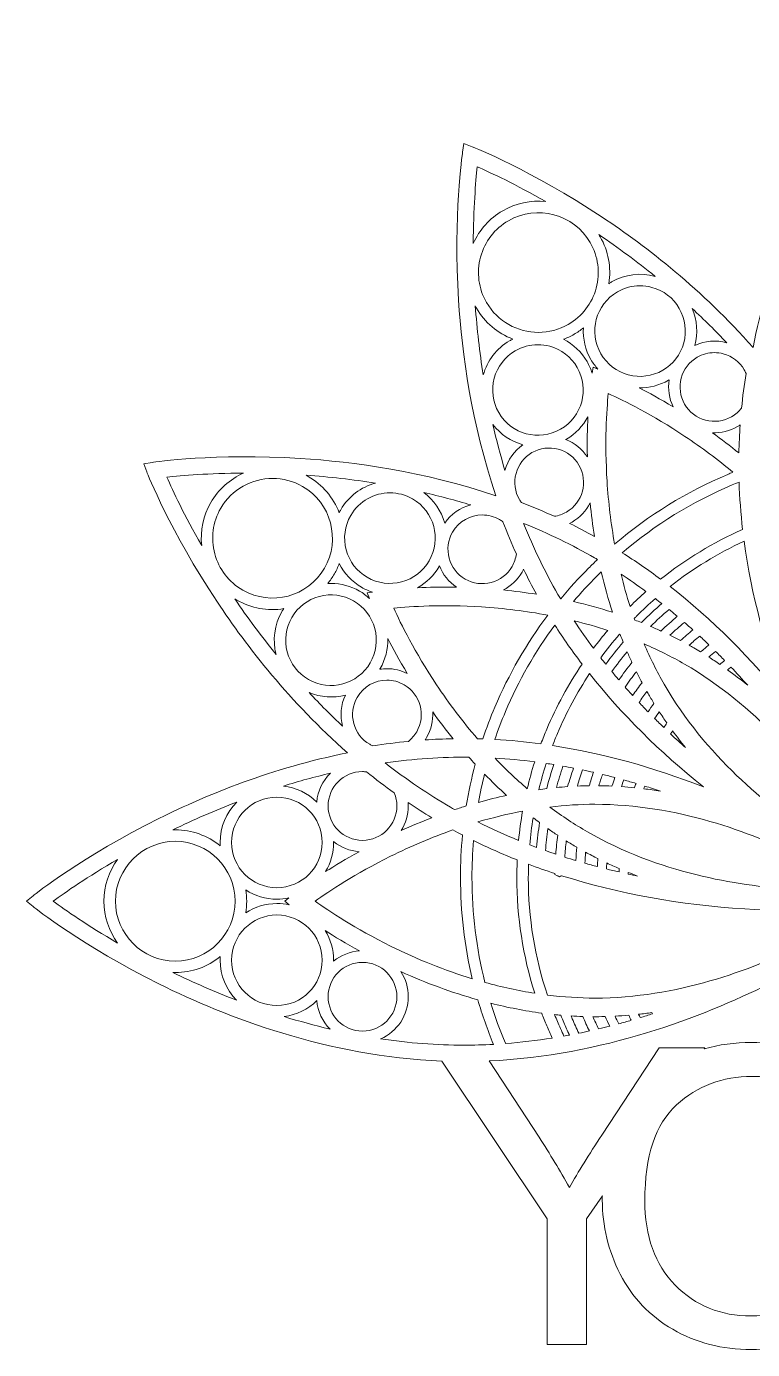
# Model space of a CAD drawing. Header units: millimetres. Extents: x -93 to 1481, y -1464 to 298.
# Drawn here: x -81 to 235, y -928 to -352 of the extents above; entities that cross this region are included whole.
import ezdxf

# ---------------------------------------------------------------- set-up
doc = ezdxf.new("R2010")
doc.units = ezdxf.units.MM
doc.header["$MEASUREMENT"] = 0
doc.layers.add('Layer 1', color=7, linetype='Continuous')

msp = doc.modelspace()

# ---------------------------------------------------------------- linework, layer by layer
at = {"layer": 'Layer 1', "lineweight": 0}
for points, knots in [([(677.74, -730.38), (676.88, -729.69), (656.32, -713.29), (622.82, -696.64), (602.06, -686.32), (573.57, -674.68), (540.9, -668.14), (565.92, -646.13), (584.78, -621.81), (597.59, -602.5), (618.28, -571.33), (627.88, -546.84), (628.28, -545.81), (628.28, -545.81), (629.66, -542.26), (629.66, -542.26), (629.66, -542.26), (625.9, -541.68), (625.9, -541.68), (624.81, -541.51), (598.8, -537.59), (561.46, -539.92), (538.33, -541.36), (507.84, -545.53), (476.27, -556.2), (486.93, -524.63), (491.1, -494.14), (492.55, -471.01), (494.88, -433.67), (490.95, -407.66), (490.79, -406.57), (490.79, -406.57), (490.21, -402.81), (490.21, -402.81), (490.21, -402.81), (486.66, -404.19), (486.66, -404.19), (485.63, -404.58), (461.14, -414.19), (429.97, -434.88), (410.66, -447.69), (386.34, -466.55), (364.33, -491.57), (357.78, -458.9), (346.15, -430.41), (335.83, -409.65), (319.18, -376.15), (302.78, -355.59), (302.09, -354.73), (302.09, -354.73), (299.71, -351.76), (299.71, -351.76), (299.71, -351.76), (297.32, -354.73), (297.32, -354.73), (296.63, -355.59), (280.23, -376.15), (263.58, -409.65), (253.26, -430.41), (241.63, -458.9), (235.08, -491.57), (213.07, -466.55), (188.75, -447.69), (169.44, -434.88), (138.27, -414.19), (113.78, -404.58), (112.75, -404.19), (112.75, -404.19), (109.21, -402.81), (109.21, -402.81), (109.21, -402.81), (108.62, -406.57), (108.62, -406.57), (108.46, -407.66), (104.53, -433.67), (106.86, -471.01), (108.31, -494.14), (112.48, -524.63), (123.14, -556.2), (91.57, -545.53), (61.08, -541.36), (37.95, -539.92), (0.61, -537.59), (-25.4, -541.51), (-26.49, -541.68), (-26.49, -541.68), (-30.25, -542.26), (-30.25, -542.26), (-30.25, -542.26), (-28.87, -545.81), (-28.87, -545.81), (-28.47, -546.84), (-18.87, -571.33), (1.82, -602.5), (14.64, -621.81), (33.49, -646.13), (58.51, -668.14), (25.84, -674.68), (-2.65, -686.32), (-23.41, -696.64), (-56.91, -713.29), (-77.47, -729.69), (-78.33, -730.38), (-78.33, -730.38), (-81.29, -732.76), (-81.29, -732.76), (-81.29, -732.76), (-78.33, -735.15), (-78.33, -735.15), (-77.47, -735.84), (-56.91, -752.24), (-23.41, -768.89), (5.66, -783.34), (49.9, -800.39), (99.55, -802.4), (99.55, -802.4), (145.49, -871.11), (145.49, -871.11), (145.49, -871.11), (145.49, -925.85), (145.49, -925.85), (145.49, -925.85), (162.59, -925.85), (162.59, -925.85), (162.59, -925.85), (162.59, -871.11), (162.59, -871.11), (162.59, -871.11), (169.47, -861.17), (169.47, -861.17), (169.46, -861.75), (169.46, -862.33), (169.46, -862.91), (169.46, -874.25), (172.05, -885.01), (177.23, -895.17), (182.42, -905.34), (190.05, -913.36), (200.11, -919.24), (210.17, -925.11), (221.59, -928.05), (234.38, -928.05), (246.17, -928.05), (257.16, -925.39), (267.34, -920.08), (277.53, -914.76), (285.4, -906.93), (290.96, -896.58), (292.34, -894.02), (293.55, -891.37), (294.58, -888.63), (295.55, -891.26), (296.68, -893.83), (297.96, -896.32), (303.25, -906.6), (311.08, -914.46), (321.45, -919.9), (331.82, -925.34), (343.35, -928.05), (356.05, -928.05), (365.45, -928.05), (374.62, -926.36), (383.55, -922.98), (383.69, -922.93), (383.81, -922.87), (383.95, -922.82), (383.95, -922.82), (382.79, -925.85), (382.79, -925.85), (382.79, -925.85), (400.95, -925.85), (400.95, -925.85), (400.95, -925.85), (415.14, -886.71), (415.14, -886.71), (415.14, -886.71), (469.17, -886.71), (469.17, -886.71), (469.17, -886.71), (484.24, -925.85), (484.24, -925.85), (484.24, -925.85), (503.72, -925.85), (503.72, -925.85), (503.72, -925.85), (452.06, -799.62), (452.06, -799.62), (464.34, -801.5), (477.11, -802.6), (490.21, -802.6), (543.75, -802.6), (591.88, -784.27), (622.82, -768.89), (656.32, -752.24), (676.88, -735.84), (677.74, -735.15), (677.74, -735.15), (680.7, -732.76), (680.7, -732.76), (680.7, -732.76), (677.74, -730.38), (677.74, -730.38)], [0, 0, 0, 0, 1, 1, 1, 2, 2, 2, 3, 3, 3, 4, 4, 4, 5, 5, 5, 6, 6, 6, 7, 7, 7, 8, 8, 8, 9, 9, 9, 10, 10, 10, 11, 11, 11, 12, 12, 12, 13, 13, 13, 14, 14, 14, 15, 15, 15, 16, 16, 16, 17, 17, 17, 18, 18, 18, 19, 19, 19, 20, 20, 20, 21, 21, 21, 22, 22, 22, 23, 23, 23, 24, 24, 24, 25, 25, 25, 26, 26, 26, 27, 27, 27, 28, 28, 28, 29, 29, 29, 30, 30, 30, 31, 31, 31, 32, 32, 32, 33, 33, 33, 34, 34, 34, 35, 35, 35, 36, 36, 36, 37, 37, 37, 38, 38, 38, 39, 39, 39, 40, 40, 40, 41, 41, 41, 42, 42, 42, 43, 43, 43, 44, 44, 44, 45, 45, 45, 46, 46, 46, 47, 47, 47, 48, 48, 48, 49, 49, 49, 50, 50, 50, 51, 51, 51, 52, 52, 52, 53, 53, 53, 54, 54, 54, 55, 55, 55, 56, 56, 56, 57, 57, 57, 58, 58, 58, 59, 59, 59, 60, 60, 60, 61, 61, 61, 62, 62, 62, 63, 63, 63, 64, 64, 64, 65, 65, 65, 66, 66, 66, 67, 67, 67, 67]), ([(126.08, -432.03), (120.39, -435.31), (115.92, -440.34), (113.26, -446.27), (113.32, -431.11), (114.3, -419.42), (115.01, -412.87), (121.05, -415.53), (131.66, -420.52), (144.82, -428.05), (138.35, -427.38), (131.76, -428.75), (126.08, -432.03)], [0, 0, 0, 0, 1, 1, 1, 2, 2, 2, 3, 3, 3, 4, 4, 4, 4]), ([(166.79, -465.69), (164.98, -472.42), (160.67, -478.05), (154.65, -481.52), (150.56, -483.89), (146.08, -485.01), (141.66, -485.01), (132.64, -485.01), (123.86, -480.33), (119.03, -471.98), (115.56, -465.96), (114.64, -458.93), (116.44, -452.2), (118.24, -445.46), (122.56, -439.84), (128.58, -436.36), (141.03, -429.17), (157.01, -433.45), (164.2, -445.9), (167.67, -451.93), (168.59, -458.95), (166.79, -465.69)], [0, 0, 0, 0, 1, 1, 1, 2, 2, 2, 3, 3, 3, 4, 4, 4, 5, 5, 5, 6, 6, 6, 7, 7, 7, 7]), ([(173.53, -463.03), (173.11, -463.27), (172.7, -463.53), (172.29, -463.8), (173.41, -456.77), (172.11, -449.61), (168.53, -443.4), (168.34, -443.08), (168.15, -442.77), (167.95, -442.45), (176.41, -448.16), (184.61, -454.25), (192.44, -460.61), (186.15, -458.87), (179.35, -459.67), (173.53, -463.03)], [0, 0, 0, 0, 1, 1, 1, 2, 2, 2, 3, 3, 3, 4, 4, 4, 5, 5, 5, 5]), ([(204.94, -489.55), (203.57, -494.64), (200.31, -498.9), (195.76, -501.53), (191.2, -504.16), (185.88, -504.85), (180.79, -503.49), (175.69, -502.12), (171.44, -498.86), (168.81, -494.31), (163.37, -484.89), (166.61, -472.8), (176.03, -467.36), (179.06, -465.61), (182.43, -464.72), (185.84, -464.72), (187.56, -464.72), (189.29, -464.94), (191, -465.4), (196.09, -466.77), (200.35, -470.03), (202.97, -474.58), (205.6, -479.14), (206.3, -484.45), (204.94, -489.55)], [0, 0, 0, 0, 1, 1, 1, 2, 2, 2, 3, 3, 3, 4, 4, 4, 5, 5, 5, 6, 6, 6, 7, 7, 7, 8, 8, 8, 8]), ([(114.7, -474.48), (118.29, -480.69), (123.84, -485.4), (130.5, -487.94), (130.01, -488.18), (129.53, -488.43), (129.07, -488.7), (123.39, -491.98), (119.32, -497.38), (117.61, -503.57), (116.04, -493.68), (114.88, -483.6), (114.16, -473.51), (114.34, -473.83), (114.52, -474.16), (114.7, -474.48)], [0, 0, 0, 0, 1, 1, 1, 2, 2, 2, 3, 3, 3, 4, 4, 4, 5, 5, 5, 5]), ([(209.8, -490.72), (211.21, -485.34), (210.78, -479.69), (208.58, -474.61), (213.83, -479.48), (218.87, -484.48), (223.63, -489.56), (219.05, -488.27), (214.17, -488.66), (209.8, -490.72)], [0, 0, 0, 0, 1, 1, 1, 2, 2, 2, 3, 3, 3, 3]), ([(164.48, -496.81), (165.36, -498.32), (166.37, -499.72), (167.52, -501), (167.52, -501), (165.42, -500.18), (165.42, -500.18), (165.42, -500.18), (165.03, -502.73), (165.03, -502.73), (164.49, -501), (163.76, -499.33), (162.85, -497.75), (160.43, -493.57), (156.83, -490.19), (152.54, -488.03), (154.13, -487.43), (155.68, -486.71), (157.15, -485.85), (158.58, -485.03), (159.94, -484.09), (161.22, -483.05), (160.95, -487.84), (162.07, -492.64), (164.48, -496.81)], [0, 0, 0, 0, 1, 1, 1, 2, 2, 2, 3, 3, 3, 4, 4, 4, 5, 5, 5, 6, 6, 6, 7, 7, 7, 8, 8, 8, 8]), ([(122.39, -505.01), (123.76, -499.91), (127.02, -495.66), (131.57, -493.03), (134.6, -491.28), (137.97, -490.38), (141.39, -490.38), (143.1, -490.38), (144.83, -490.61), (146.54, -491.07), (151.63, -492.43), (155.89, -495.69), (158.52, -500.25), (163.96, -509.67), (160.72, -521.76), (151.3, -527.19), (141.88, -532.63), (129.79, -529.39), (124.35, -519.97), (121.72, -515.42), (121.03, -510.1), (122.39, -505.01)], [0, 0, 0, 0, 1, 1, 1, 2, 2, 2, 3, 3, 3, 4, 4, 4, 5, 5, 5, 6, 6, 6, 7, 7, 7, 7]), ([(230.1, -517.96), (228.91, -519.5), (227.45, -520.77), (225.76, -521.75), (222.31, -523.74), (218.27, -524.27), (214.41, -523.24), (210.54, -522.2), (207.32, -519.73), (205.32, -516.27), (203.33, -512.82), (202.8, -508.78), (203.83, -504.92), (204.87, -501.05), (207.34, -497.83), (210.8, -495.83), (213.1, -494.5), (215.65, -493.83), (218.24, -493.83), (219.55, -493.83), (220.86, -494), (222.15, -494.34), (226.02, -495.38), (229.24, -497.85), (231.24, -501.31), (231.53, -501.81), (231.79, -502.34), (232.03, -502.9), (231.24, -507.92), (230.59, -512.99), (230.1, -517.96)], [0, 0, 0, 0, 1, 1, 1, 2, 2, 2, 3, 3, 3, 4, 4, 4, 5, 5, 5, 6, 6, 6, 7, 7, 7, 8, 8, 8, 9, 9, 9, 10, 10, 10, 10]), ([(200.3, -517.46), (194.72, -514.09), (189.66, -511.32), (185.49, -509.16), (189.93, -509.25), (194.31, -508.13), (198.26, -505.86), (198.36, -505.79), (198.47, -505.73), (198.57, -505.67), (197.92, -509.7), (198.51, -513.77), (200.3, -517.46)], [0, 0, 0, 0, 1, 1, 1, 2, 2, 2, 3, 3, 3, 4, 4, 4, 4]), ([(224.08, -546.85), (206.17, -554.43), (189.61, -564.64), (174.83, -577.23), (173.22, -568.3), (172.11, -559.11), (171.53, -549.89), (170.45, -532.82), (171.33, -519.07), (172.06, -511.68), (178.83, -514.74), (191.18, -520.85), (205.42, -530.32), (212.7, -535.16), (219.73, -540.4), (226.33, -545.92), (225.55, -546.23), (224.81, -546.54), (224.08, -546.85)], [0, 0, 0, 0, 1, 1, 1, 2, 2, 2, 3, 3, 3, 4, 4, 4, 5, 5, 5, 6, 6, 6, 6]), ([(153.8, -531.52), (157.79, -529.22), (161.02, -525.85), (163.18, -521.85), (162.95, -526.68), (162.82, -532.6), (162.96, -539.29), (160.65, -535.8), (157.37, -533.18), (153.48, -531.7), (153.58, -531.64), (153.69, -531.58), (153.8, -531.52)], [0, 0, 0, 0, 1, 1, 1, 2, 2, 2, 3, 3, 3, 4, 4, 4, 4]), ([(134.92, -533.95), (131.04, -536.65), (128.28, -540.59), (127.07, -545.11), (125.11, -538.61), (123.34, -531.92), (121.78, -525.11), (125.06, -529.42), (129.66, -532.52), (134.92, -533.95)], [0, 0, 0, 0, 1, 1, 1, 2, 2, 2, 3, 3, 3, 3]), ([(228.93, -537.54), (225.21, -534.52), (221.35, -531.57), (217.4, -528.73), (221.17, -528.91), (224.92, -528.01), (228.26, -526.08), (228.68, -525.84), (229.08, -525.58), (229.48, -525.31), (229.2, -529.42), (229.01, -533.51), (228.93, -537.54)], [0, 0, 0, 0, 1, 1, 1, 2, 2, 2, 3, 3, 3, 4, 4, 4, 4]), ([(138.84, -537.37), (142.3, -535.38), (146.33, -534.85), (150.2, -535.89), (154.06, -536.92), (157.29, -539.4), (159.28, -542.85), (163.41, -550), (160.95, -559.17), (153.81, -563.29), (152.18, -564.23), (150.42, -564.85), (148.57, -565.12), (143.91, -563.01), (139.09, -561), (134.23, -559.13), (133.91, -558.69), (133.62, -558.26), (133.37, -557.81), (131.37, -554.36), (130.84, -550.33), (131.88, -546.46), (132.92, -542.6), (135.39, -539.37), (138.84, -537.37)], [0, 0, 0, 0, 1, 1, 1, 2, 2, 2, 3, 3, 3, 4, 4, 4, 5, 5, 5, 6, 6, 6, 7, 7, 7, 8, 8, 8, 8]), ([(-5, -577.88), (-12.54, -564.72), (-17.53, -554.1), (-20.19, -548.07), (-13.64, -547.36), (-1.94, -546.38), (13.22, -546.32), (7.28, -548.97), (2.25, -553.45), (-1.03, -559.14), (-4.31, -564.82), (-5.67, -571.41), (-5, -577.88)], [0, 0, 0, 0, 1, 1, 1, 2, 2, 2, 3, 3, 3, 4, 4, 4, 4]), ([(55.57, -562.26), (55.33, -562.67), (55.1, -563.1), (54.88, -563.54), (52.34, -556.89), (47.63, -551.35), (41.42, -547.76), (41.1, -547.58), (40.77, -547.4), (40.45, -547.22), (50.62, -547.94), (60.77, -549.11), (70.73, -550.7), (64.42, -552.34), (58.93, -556.43), (55.57, -562.26)], [0, 0, 0, 0, 1, 1, 1, 2, 2, 2, 3, 3, 3, 4, 4, 4, 5, 5, 5, 5]), ([(3.3, -561.64), (8.13, -553.28), (16.91, -548.6), (25.93, -548.6), (30.35, -548.6), (34.83, -549.73), (38.92, -552.09), (51.37, -559.28), (55.65, -575.26), (48.46, -587.71), (41.28, -600.16), (25.3, -604.44), (12.85, -597.25), (6.82, -593.78), (2.51, -588.15), (0.71, -581.42), (-1.1, -574.68), (-0.17, -567.66), (3.3, -561.64)], [0, 0, 0, 0, 1, 1, 1, 2, 2, 2, 3, 3, 3, 4, 4, 4, 5, 5, 5, 6, 6, 6, 6]), ([(194.86, -592.53), (189.4, -588.43), (183.78, -584.56), (178.12, -581), (192.5, -568.76), (208.61, -558.82), (226.03, -551.45), (227.01, -551.04), (228.01, -550.63), (229.01, -550.22), (229.24, -556.99), (229.76, -563.91), (230.56, -570.81), (217.77, -576.52), (205.77, -583.82), (194.86, -592.53)], [0, 0, 0, 0, 1, 1, 1, 2, 2, 2, 3, 3, 3, 4, 4, 4, 5, 5, 5, 5]), ([(94.06, -584.48), (91.43, -589.04), (87.18, -592.3), (82.08, -593.66), (76.99, -595.03), (71.67, -594.33), (67.12, -591.7), (62.56, -589.07), (59.3, -584.82), (57.94, -579.72), (56.57, -574.63), (57.27, -569.31), (59.9, -564.76), (63.55, -558.43), (70.19, -554.9), (77.01, -554.9), (80.36, -554.9), (83.74, -555.75), (86.84, -557.54), (96.26, -562.97), (99.5, -575.06), (94.06, -584.48)], [0, 0, 0, 0, 1, 1, 1, 2, 2, 2, 3, 3, 3, 4, 4, 4, 5, 5, 5, 6, 6, 6, 7, 7, 7, 7]), ([(100.82, -568.1), (99.36, -562.73), (96.16, -558.05), (91.71, -554.76), (98.69, -556.35), (105.56, -558.16), (112.22, -560.18), (107.6, -561.35), (103.57, -564.13), (100.82, -568.1)], [0, 0, 0, 0, 1, 1, 1, 2, 2, 2, 3, 3, 3, 3]), ([(130.16, -586.99), (128.16, -590.45), (124.94, -592.92), (121.07, -593.95), (117.21, -594.99), (113.18, -594.46), (109.72, -592.47), (106.27, -590.47), (103.79, -587.24), (102.76, -583.38), (101.72, -579.51), (102.25, -575.48), (104.24, -572.03), (107.01, -567.23), (112.05, -564.55), (117.23, -564.55), (119.76, -564.55), (122.33, -565.19), (124.68, -566.55), (125.18, -566.84), (125.68, -567.17), (126.17, -567.53), (128, -572.28), (129.97, -576.99), (132.02, -581.54), (131.76, -583.46), (131.14, -585.3), (130.16, -586.99)], [0, 0, 0, 0, 1, 1, 1, 2, 2, 2, 3, 3, 3, 4, 4, 4, 5, 5, 5, 6, 6, 6, 7, 7, 7, 8, 8, 8, 9, 9, 9, 9]), ([(156.31, -567.62), (159.73, -565.64), (162.42, -562.77), (164.15, -559.32), (164.63, -564.21), (165.26, -569.07), (166.02, -573.86), (162.5, -571.92), (158.86, -570.03), (155.17, -568.23), (155.56, -568.04), (155.94, -567.83), (156.31, -567.62)], [0, 0, 0, 0, 1, 1, 1, 2, 2, 2, 3, 3, 3, 4, 4, 4, 4]), ([(166.09, -583.2), (166.51, -583.45), (166.94, -583.7), (167.36, -583.94), (166.04, -585.19), (164.75, -586.45), (163.51, -587.69), (159.26, -591.93), (155.18, -596.41), (151.37, -601.02), (151.32, -601.01), (151.27, -601), (151.22, -600.99), (150.86, -600.37), (150.5, -599.76), (150.14, -599.14), (144.58, -589.5), (139.54, -579.11), (135.16, -568.22), (146.06, -572.6), (156.45, -577.64), (166.09, -583.2)], [0, 0, 0, 0, 1, 1, 1, 2, 2, 2, 3, 3, 3, 4, 4, 4, 5, 5, 5, 6, 6, 6, 7, 7, 7, 7]), ([(198.96, -595.66), (208.88, -587.87), (219.72, -581.27), (231.21, -576), (234.35, -599.13), (240.64, -622.82), (249.92, -646.53), (234.25, -626.92), (217.14, -609.83), (198.96, -595.66)], [0, 0, 0, 0, 1, 1, 1, 2, 2, 2, 3, 3, 3, 3]), ([(64.62, -596.03), (66.13, -596.91), (67.71, -597.61), (69.34, -598.14), (69.34, -598.14), (67.12, -598.48), (67.12, -598.48), (67.12, -598.48), (68.06, -600.89), (68.06, -600.89), (66.72, -599.66), (65.25, -598.57), (63.68, -597.66), (59.91, -595.49), (55.63, -594.36), (51.32, -594.36), (50.84, -594.36), (50.37, -594.37), (49.89, -594.4), (50.97, -593.09), (51.94, -591.69), (52.8, -590.21), (53.62, -588.78), (54.33, -587.29), (54.91, -585.75), (57.07, -590.03), (60.45, -593.62), (64.62, -596.03)], [0, 0, 0, 0, 1, 1, 1, 2, 2, 2, 3, 3, 3, 4, 4, 4, 5, 5, 5, 6, 6, 6, 7, 7, 7, 8, 8, 8, 9, 9, 9, 9]), ([(89, -596.23), (92.88, -594.08), (96.12, -590.92), (98.39, -586.98), (98.45, -586.88), (98.51, -586.77), (98.57, -586.66), (100.02, -590.48), (102.58, -593.71), (105.97, -596.01), (99.44, -595.88), (93.69, -596.01), (89, -596.23)], [0, 0, 0, 0, 1, 1, 1, 2, 2, 2, 3, 3, 3, 4, 4, 4, 4]), ([(134.49, -589.49), (134.73, -589.08), (134.95, -588.65), (135.16, -588.22), (136.97, -591.91), (138.86, -595.55), (140.8, -599.08), (136.06, -598.33), (131.25, -597.7), (126.41, -597.22), (129.77, -595.49), (132.56, -592.83), (134.49, -589.49)], [0, 0, 0, 0, 1, 1, 1, 2, 2, 2, 3, 3, 3, 4, 4, 4, 4]), ([(156.88, -602.23), (160.12, -598.43), (163.53, -594.74), (167.05, -591.22), (167.7, -590.57), (168.35, -589.92), (169.02, -589.28), (170.4, -595.31), (172.02, -601.23), (173.85, -606.9), (168.38, -605.15), (162.69, -603.58), (156.88, -602.23)], [0, 0, 0, 0, 1, 1, 1, 2, 2, 2, 3, 3, 3, 4, 4, 4, 4]), ([(181.56, -604.36), (180.09, -599.77), (178.76, -595.06), (177.6, -590.31), (181.23, -592.7), (184.88, -595.24), (188.48, -597.89), (186.11, -599.98), (183.8, -602.15), (181.56, -604.36)], [0, 0, 0, 0, 1, 1, 1, 2, 2, 2, 3, 3, 3, 3]), ([(34.23, -609.21), (36.86, -604.66), (41.11, -601.4), (46.21, -600.03), (51.31, -598.67), (56.62, -599.36), (61.18, -601.99), (65.73, -604.62), (68.99, -608.88), (70.36, -613.97), (71.72, -619.07), (71.02, -624.38), (68.39, -628.94), (62.96, -638.36), (50.87, -641.6), (41.45, -636.16), (36.89, -633.53), (33.63, -629.27), (32.27, -624.18), (30.9, -619.08), (31.6, -613.77), (34.23, -609.21)], [0, 0, 0, 0, 1, 1, 1, 2, 2, 2, 3, 3, 3, 4, 4, 4, 5, 5, 5, 6, 6, 6, 7, 7, 7, 7]), ([(27.41, -625.33), (21.1, -617.55), (15.06, -609.4), (9.39, -601.01), (9.71, -601.21), (10.02, -601.4), (10.35, -601.58), (16.56, -605.17), (23.72, -606.48), (30.75, -605.34), (30.45, -605.79), (30.17, -606.25), (29.9, -606.71), (26.62, -612.4), (25.79, -619.11), (27.41, -625.33)], [0, 0, 0, 0, 1, 1, 1, 2, 2, 2, 3, 3, 3, 4, 4, 4, 5, 5, 5, 5]), ([(122.67, -648.26), (120.77, -652.76), (119.01, -657.41), (117.45, -662.08), (116.63, -662.05), (115.85, -662.02), (115.07, -662), (108.74, -654.65), (102.75, -646.74), (97.26, -638.48), (87.8, -624.24), (81.68, -611.89), (78.62, -605.12), (86.01, -604.39), (99.76, -603.51), (116.83, -604.59), (126.59, -605.2), (136.31, -606.41), (145.72, -608.17), (136.46, -620.51), (128.71, -633.99), (122.67, -648.26)], [0, 0, 0, 0, 1, 1, 1, 2, 2, 2, 3, 3, 3, 4, 4, 4, 5, 5, 5, 6, 6, 6, 7, 7, 7, 7]), ([(186.81, -611.09), (186.69, -611.21), (186.58, -611.32), (186.46, -611.44), (185.48, -611.05), (184.51, -610.67), (183.58, -610.31), (183.5, -610.09), (183.42, -609.87), (183.34, -609.65), (183.7, -609.29), (184.05, -608.93), (184.4, -608.58), (187.02, -605.96), (189.76, -603.4), (192.55, -600.97), (193.49, -601.68), (194.42, -602.41), (195.35, -603.15), (192.41, -605.69), (189.54, -608.36), (186.81, -611.09)], [0, 0, 0, 0, 1, 1, 1, 2, 2, 2, 3, 3, 3, 4, 4, 4, 5, 5, 5, 6, 6, 6, 7, 7, 7, 7]), ([(171.85, -614.8), (169.7, -617.32), (167.61, -619.93), (165.61, -622.58), (162.68, -618.65), (159.88, -614.66), (157.25, -610.66), (162.19, -611.87), (167.09, -613.25), (171.85, -614.8)], [0, 0, 0, 0, 1, 1, 1, 2, 2, 2, 3, 3, 3, 3]), ([(190.47, -613.09), (193.04, -610.56), (195.74, -608.08), (198.53, -605.7), (199.72, -606.67), (200.92, -607.67), (202.12, -608.68), (199.68, -610.75), (197.29, -612.9), (195.01, -615.09), (193.52, -614.41), (192, -613.74), (190.47, -613.09)], [0, 0, 0, 0, 1, 1, 1, 2, 2, 2, 3, 3, 3, 4, 4, 4, 4]), ([(145.29, -657.81), (144.41, -659.9), (143.55, -662.06), (142.73, -664.24), (136.01, -663.33), (129.27, -662.68), (122.65, -662.31), (124.05, -658.23), (125.6, -654.16), (127.28, -650.21), (132.94, -636.81), (140.17, -624.12), (148.75, -612.47), (152.41, -618.2), (156.41, -623.92), (160.66, -629.5), (154.65, -638.37), (149.49, -647.9), (145.29, -657.81)], [0, 0, 0, 0, 1, 1, 1, 2, 2, 2, 3, 3, 3, 4, 4, 4, 5, 5, 5, 6, 6, 6, 6]), ([(168.76, -626.71), (171.34, -623.23), (174.1, -619.81), (176.96, -616.53), (177.06, -616.57), (177.16, -616.6), (177.26, -616.64), (177.67, -617.73), (178.11, -618.85), (178.57, -619.99), (175.92, -623.06), (173.38, -626.26), (170.98, -629.53), (170.24, -628.61), (169.49, -627.66), (168.76, -626.71)], [0, 0, 0, 0, 1, 1, 1, 2, 2, 2, 3, 3, 3, 4, 4, 4, 5, 5, 5, 5]), ([(205.19, -611.31), (206.42, -612.39), (207.66, -613.48), (208.88, -614.58), (207.05, -616.1), (205.26, -617.67), (203.52, -619.27), (201.99, -618.47), (200.45, -617.69), (198.89, -616.93), (200.94, -614.99), (203.06, -613.11), (205.19, -611.31)], [0, 0, 0, 0, 1, 1, 1, 2, 2, 2, 3, 3, 3, 4, 4, 4, 4]), ([(76.01, -618.37), (78.23, -622.67), (81.07, -627.86), (84.54, -633.58), (81.77, -632.2), (78.77, -631.5), (75.72, -631.5), (74.67, -631.5), (73.6, -631.58), (72.54, -631.76), (72.6, -631.65), (72.66, -631.54), (72.73, -631.44), (75.03, -627.45), (76.14, -622.91), (76.01, -618.37)], [0, 0, 0, 0, 1, 1, 1, 2, 2, 2, 3, 3, 3, 4, 4, 4, 5, 5, 5, 5]), ([(260.51, -704.01), (241.16, -691.15), (214.33, -669.3), (196.41, -638.27), (193.23, -632.75), (190.29, -626.86), (187.66, -620.71), (193.8, -623.35), (199.69, -626.29), (205.21, -629.47), (236.25, -647.39), (258.09, -674.22), (270.95, -693.57), (277.46, -703.36), (282.36, -712.27), (285.62, -718.68), (279.21, -715.42), (270.3, -710.52), (260.51, -704.01)], [0, 0, 0, 0, 1, 1, 1, 2, 2, 2, 3, 3, 3, 4, 4, 4, 5, 5, 5, 6, 6, 6, 6]), ([(215.9, -621.13), (214.68, -622.13), (213.46, -623.16), (212.26, -624.22), (211.17, -623.56), (210.19, -622.97), (209.27, -622.44), (208.6, -622.05), (207.92, -621.67), (207.24, -621.29), (208.75, -619.93), (210.29, -618.6), (211.86, -617.31), (213.23, -618.58), (214.59, -619.86), (215.9, -621.13)], [0, 0, 0, 0, 1, 1, 1, 2, 2, 2, 3, 3, 3, 4, 4, 4, 5, 5, 5, 5]), ([(176.64, -636.38), (175.62, -635.18), (174.6, -633.97), (173.59, -632.74), (175.71, -629.82), (177.96, -626.93), (180.29, -624.14), (180.97, -625.72), (181.67, -627.29), (182.38, -628.83), (180.4, -631.26), (178.48, -633.8), (176.64, -636.38)], [0, 0, 0, 0, 1, 1, 1, 2, 2, 2, 3, 3, 3, 4, 4, 4, 4]), ([(218.78, -623.95), (220.08, -625.23), (221.39, -626.55), (222.69, -627.89), (222, -628.45), (221.3, -629.03), (220.6, -629.61), (219.03, -628.53), (217.43, -627.46), (215.81, -626.43), (216.8, -625.58), (217.79, -624.75), (218.78, -623.95)], [0, 0, 0, 0, 1, 1, 1, 2, 2, 2, 3, 3, 3, 4, 4, 4, 4]), ([(147.8, -664.97), (148.48, -663.2), (149.18, -661.45), (149.9, -659.76), (153.75, -650.64), (158.46, -641.87), (163.89, -633.66), (177.8, -651.22), (194.45, -667.78), (213.47, -682.98), (191.44, -674.35), (169.38, -668.3), (147.8, -664.97)], [0, 0, 0, 0, 1, 1, 1, 2, 2, 2, 3, 3, 3, 4, 4, 4, 4]), ([(182.67, -643.2), (181.54, -641.96), (180.42, -640.72), (179.34, -639.49), (180.94, -637.22), (182.6, -634.99), (184.3, -632.83), (185.1, -634.43), (185.92, -636.03), (186.75, -637.59), (185.36, -639.42), (183.99, -641.3), (182.67, -643.2)], [0, 0, 0, 0, 1, 1, 1, 2, 2, 2, 3, 3, 3, 4, 4, 4, 4]), ([(224, -632), (224.51, -631.57), (225, -631.17), (225.47, -630.79), (227.93, -633.38), (230.36, -636.03), (232.76, -638.74), (229.87, -636.38), (226.94, -634.13), (224, -632)], [0, 0, 0, 0, 1, 1, 1, 2, 2, 2, 3, 3, 3, 3]), ([(62.7, -643.98), (65.47, -639.19), (70.51, -636.5), (75.68, -636.5), (78.22, -636.5), (80.79, -637.15), (83.14, -638.51), (90.29, -642.63), (92.74, -651.8), (88.62, -658.94), (87.68, -660.57), (86.46, -661.99), (85, -663.15), (79.91, -663.65), (74.72, -664.32), (69.58, -665.13), (69.09, -664.91), (68.62, -664.67), (68.18, -664.42), (64.72, -662.43), (62.25, -659.2), (61.21, -655.33), (60.18, -651.47), (60.71, -647.44), (62.7, -643.98)], [0, 0, 0, 0, 1, 1, 1, 2, 2, 2, 3, 3, 3, 4, 4, 4, 5, 5, 5, 6, 6, 6, 7, 7, 7, 8, 8, 8, 8]), ([(56.37, -656.57), (51.42, -651.92), (46.54, -647.01), (41.79, -641.89), (46.79, -643.98), (52.32, -644.37), (57.59, -642.98), (55.57, -647.26), (55.16, -652.05), (56.37, -656.57)], [0, 0, 0, 0, 1, 1, 1, 2, 2, 2, 3, 3, 3, 3]), ([(189.37, -650.3), (188.04, -648.93), (186.73, -647.57), (185.46, -646.22), (186.57, -644.6), (187.71, -642.99), (188.87, -641.43), (189.04, -641.73), (189.21, -642.03), (189.38, -642.33), (190.19, -643.73), (191.05, -645.16), (191.94, -646.6), (191.06, -647.82), (190.2, -649.06), (189.37, -650.3)], [0, 0, 0, 0, 1, 1, 1, 2, 2, 2, 3, 3, 3, 4, 4, 4, 5, 5, 5, 5]), ([(95.59, -650.34), (98.45, -654.33), (101.43, -658.23), (104.48, -661.99), (100.46, -662.07), (96.37, -662.25), (92.27, -662.54), (92.51, -662.18), (92.73, -661.81), (92.95, -661.44), (94.93, -658.02), (95.82, -654.19), (95.59, -650.34)], [0, 0, 0, 0, 1, 1, 1, 2, 2, 2, 3, 3, 3, 4, 4, 4, 4]), ([(196.27, -657.14), (194.92, -655.84), (193.57, -654.52), (192.25, -653.2), (192.9, -652.21), (193.57, -651.22), (194.26, -650.24), (195.33, -651.89), (196.44, -653.53), (197.58, -655.15), (197.14, -655.8), (196.7, -656.46), (196.27, -657.14)], [0, 0, 0, 0, 1, 1, 1, 2, 2, 2, 3, 3, 3, 4, 4, 4, 4]), ([(199.22, -659.94), (199.51, -659.49), (199.8, -659.05), (200.08, -658.61), (201.88, -661.04), (203.75, -663.45), (205.7, -665.83), (203.5, -663.88), (201.34, -661.92), (199.22, -659.94)], [0, 0, 0, 0, 1, 1, 1, 2, 2, 2, 3, 3, 3, 3]), ([(111.34, -670.06), (112.21, -671.04), (113.12, -672.05), (114.13, -673.14), (112.53, -679.09), (111.22, -685.19), (110.22, -691.29), (108.56, -691.8), (106.88, -692.33), (105.22, -692.88), (104.6, -692.53), (103.99, -692.18), (103.37, -691.83), (93.73, -686.26), (84.18, -679.78), (74.94, -672.54), (87.3, -670.78), (99.54, -669.93), (111.34, -670.06)], [0, 0, 0, 0, 1, 1, 1, 2, 2, 2, 3, 3, 3, 4, 4, 4, 5, 5, 5, 6, 6, 6, 6]), ([(140.02, -672.07), (138.79, -675.93), (137.69, -679.87), (136.76, -683.79), (131.96, -679.65), (127.25, -675.18), (122.73, -670.45), (128.43, -670.78), (134.23, -671.32), (140.02, -672.07)], [0, 0, 0, 0, 1, 1, 1, 2, 2, 2, 3, 3, 3, 3]), ([(141.8, -684.2), (142.74, -680.36), (143.83, -676.52), (145.05, -672.76), (146.12, -672.92), (147.22, -673.09), (148.33, -673.27), (147.18, -676.72), (146.14, -680.24), (145.23, -683.74), (144.1, -683.88), (142.95, -684.03), (141.8, -684.2)], [0, 0, 0, 0, 1, 1, 1, 2, 2, 2, 3, 3, 3, 4, 4, 4, 4]), ([(149.49, -683.27), (150.32, -680.18), (151.27, -677.05), (152.32, -673.95), (153.87, -674.22), (155.4, -674.51), (156.9, -674.8), (155.98, -677.47), (155.13, -680.17), (154.37, -682.86), (152.75, -682.98), (151.11, -683.11), (149.49, -683.27)], [0, 0, 0, 0, 1, 1, 1, 2, 2, 2, 3, 3, 3, 4, 4, 4, 4]), ([(45.13, -689.6), (41.18, -685.69), (36.07, -683.23), (30.57, -682.6), (37.42, -680.49), (44.27, -678.63), (51.04, -677.04), (47.63, -680.37), (45.53, -684.79), (45.13, -689.6)], [0, 0, 0, 0, 1, 1, 1, 2, 2, 2, 3, 3, 3, 3]), ([(78.88, -685.64), (79.61, -687.44), (79.99, -689.34), (79.99, -691.29), (79.99, -699.54), (73.28, -706.26), (65.03, -706.26), (56.78, -706.26), (50.06, -699.54), (50.06, -691.29), (50.06, -683.04), (56.78, -676.33), (65.03, -676.33), (65.6, -676.33), (66.2, -676.37), (66.8, -676.44), (70.76, -679.64), (74.82, -682.73), (78.88, -685.64)], [0, 0, 0, 0, 1, 1, 1, 2, 2, 2, 3, 3, 3, 4, 4, 4, 5, 5, 5, 6, 6, 6, 6]), ([(127.78, -686.7), (123.74, -687.57), (119.65, -688.58), (115.56, -689.72), (116.29, -685.6), (117.17, -681.48), (118.19, -677.42), (121.33, -680.65), (124.54, -683.76), (127.78, -686.7)], [0, 0, 0, 0, 1, 1, 1, 2, 2, 2, 3, 3, 3, 3]), ([(158.61, -682.62), (159.29, -680.27), (160.04, -677.92), (160.85, -675.6), (162.48, -675.94), (164.09, -676.29), (165.64, -676.64), (164.96, -678.57), (164.32, -680.52), (163.73, -682.46), (162.04, -682.48), (160.32, -682.54), (158.61, -682.62)], [0, 0, 0, 0, 1, 1, 1, 2, 2, 2, 3, 3, 3, 4, 4, 4, 4]), ([(174.94, -678.92), (174.5, -680.14), (174.07, -681.37), (173.67, -682.61), (171.77, -682.52), (169.84, -682.47), (167.92, -682.45), (168.43, -680.82), (168.98, -679.19), (169.56, -677.56), (171.34, -677.99), (173.14, -678.45), (174.94, -678.92)], [0, 0, 0, 0, 1, 1, 1, 2, 2, 2, 3, 3, 3, 4, 4, 4, 4]), ([(184.13, -681.48), (183.91, -682.08), (183.69, -682.7), (183.47, -683.33), (181.58, -683.14), (179.68, -682.97), (177.81, -682.85), (178.13, -681.88), (178.47, -680.91), (178.82, -679.96), (180.59, -680.45), (182.37, -680.96), (184.13, -681.48)], [0, 0, 0, 0, 1, 1, 1, 2, 2, 2, 3, 3, 3, 4, 4, 4, 4]), ([(194.73, -684.82), (192.32, -684.42), (189.93, -684.08), (187.55, -683.79), (187.69, -683.39), (187.82, -683.01), (187.96, -682.64), (190.21, -683.34), (192.47, -684.06), (194.73, -684.82)], [0, 0, 0, 0, 1, 1, 1, 2, 2, 2, 3, 3, 3, 3]), ([(3.02, -707.17), (3.02, -707.65), (3.04, -708.14), (3.07, -708.63), (-2.46, -704.14), (-9.31, -701.69), (-16.48, -701.69), (-16.85, -701.69), (-17.22, -701.7), (-17.59, -701.71), (-8.41, -697.24), (0.96, -693.18), (10.38, -689.58), (5.73, -694.16), (3.02, -700.45), (3.02, -707.17)], [0, 0, 0, 0, 1, 1, 1, 2, 2, 2, 3, 3, 3, 4, 4, 4, 5, 5, 5, 5]), ([(47.47, -707.17), (47.47, -718.04), (38.62, -726.89), (27.75, -726.89), (16.87, -726.89), (8.02, -718.04), (8.02, -707.17), (8.02, -696.29), (16.87, -687.44), (27.75, -687.44), (38.62, -687.44), (47.47, -696.29), (47.47, -707.17)], [0, 0, 0, 0, 1, 1, 1, 2, 2, 2, 3, 3, 3, 4, 4, 4, 4]), ([(84.93, -689.85), (88.35, -692.15), (91.8, -694.36), (95.25, -696.44), (90.77, -698.16), (86.28, -700.03), (81.85, -702.03), (83.89, -698.85), (84.99, -695.15), (84.99, -691.29), (84.99, -690.82), (84.97, -690.33), (84.93, -689.85)], [0, 0, 0, 0, 1, 1, 1, 2, 2, 2, 3, 3, 3, 4, 4, 4, 4]), ([(166.22, -690.56), (202.06, -690.56), (234.39, -702.87), (255.2, -713.2), (265.74, -718.42), (274.44, -723.68), (280.47, -727.61), (273.29, -727.99), (263.12, -728.2), (251.38, -727.46), (228.2, -726), (194.04, -720.49), (163, -702.57), (157.49, -699.39), (151.99, -695.75), (146.64, -691.75), (153.28, -690.96), (159.85, -690.56), (166.22, -690.56)], [0, 0, 0, 0, 1, 1, 1, 2, 2, 2, 3, 3, 3, 4, 4, 4, 5, 5, 5, 6, 6, 6, 6]), ([(115.29, -698.24), (121.8, -696.34), (128.33, -694.77), (134.74, -693.58), (134, -697.78), (133.42, -702.04), (133.02, -706.29), (126.95, -703.81), (121, -701.11), (115.29, -698.24)], [0, 0, 0, 0, 1, 1, 1, 2, 2, 2, 3, 3, 3, 3]), ([(139.33, -696.39), (140.23, -697.08), (141.16, -697.78), (142.16, -698.53), (141.59, -702.11), (141.14, -705.73), (140.82, -709.33), (139.81, -708.96), (138.82, -708.58), (137.86, -708.21), (138.21, -704.25), (138.7, -700.29), (139.33, -696.39)], [0, 0, 0, 0, 1, 1, 1, 2, 2, 2, 3, 3, 3, 4, 4, 4, 4]), ([(77.24, -713.2), (86.13, -708.79), (95.27, -704.93), (104.43, -701.73), (105.76, -702.45), (107.12, -703.18), (108.58, -703.93), (107.99, -710.03), (107.7, -716.25), (107.7, -722.43), (107.7, -737.37), (109.42, -752.2), (112.82, -766.55), (100.85, -762.89), (88.89, -758.11), (77.24, -752.33), (61.92, -744.73), (50.45, -737.09), (44.41, -732.76), (50.46, -728.44), (61.92, -720.8), (77.24, -713.2)], [0, 0, 0, 0, 1, 1, 1, 2, 2, 2, 3, 3, 3, 4, 4, 4, 5, 5, 5, 6, 6, 6, 7, 7, 7, 7]), ([(150.04, -704.07), (149.69, -706.77), (149.42, -709.53), (149.21, -712.3), (147.71, -711.79), (146.21, -711.27), (144.72, -710.75), (144.98, -707.58), (145.34, -704.37), (145.8, -701.17), (147.2, -702.16), (148.62, -703.13), (150.04, -704.07)], [0, 0, 0, 0, 1, 1, 1, 2, 2, 2, 3, 3, 3, 4, 4, 4, 4]), ([(9.6, -732.76), (9.6, -747.14), (-2.1, -758.84), (-16.48, -758.84), (-30.85, -758.84), (-42.55, -747.14), (-42.55, -732.76), (-42.55, -718.39), (-30.85, -706.69), (-16.48, -706.69), (-2.1, -706.69), (9.6, -718.39), (9.6, -732.76)], [0, 0, 0, 0, 1, 1, 1, 2, 2, 2, 3, 3, 3, 4, 4, 4, 4]), ([(52.47, -706.8), (55.63, -709.38), (59.46, -710.9), (63.54, -711.2), (57.83, -714.35), (52.91, -717.34), (48.96, -719.87), (51.25, -716.08), (52.47, -711.72), (52.47, -707.17), (52.47, -707.05), (52.47, -706.92), (52.47, -706.8)], [0, 0, 0, 0, 1, 1, 1, 2, 2, 2, 3, 3, 3, 4, 4, 4, 4]), ([(113.38, -706.37), (119.5, -709.38), (125.9, -712.21), (132.42, -714.8), (132.3, -717.33), (132.24, -719.9), (132.24, -722.43), (132.24, -739.68), (134.87, -756.64), (140.04, -772.86), (132.91, -771.74), (125.62, -770.16), (118.36, -768.16), (114.6, -753.33), (112.7, -737.95), (112.7, -722.43), (112.7, -717.09), (112.93, -711.69), (113.38, -706.37)], [0, 0, 0, 0, 1, 1, 1, 2, 2, 2, 3, 3, 3, 4, 4, 4, 5, 5, 5, 6, 6, 6, 6]), ([(158.37, -709.27), (158.18, -711.19), (158.02, -713.13), (157.91, -715.06), (156.35, -714.59), (154.75, -714.09), (153.13, -713.58), (153.29, -711.2), (153.51, -708.83), (153.78, -706.49), (155.32, -707.46), (156.85, -708.39), (158.37, -709.27)], [0, 0, 0, 0, 1, 1, 1, 2, 2, 2, 3, 3, 3, 4, 4, 4, 4]), ([(-41.62, -750.98), (-54.73, -743.35), (-64.36, -736.66), (-69.68, -732.76), (-64.36, -728.87), (-54.72, -722.17), (-41.62, -714.54), (-45.44, -719.81), (-47.55, -726.2), (-47.55, -732.76), (-47.55, -739.33), (-45.44, -745.72), (-41.62, -750.98)], [0, 0, 0, 0, 1, 1, 1, 2, 2, 2, 3, 3, 3, 4, 4, 4, 4]), ([(161.85, -716.21), (161.94, -714.62), (162.05, -713.01), (162.19, -711.42), (163.94, -712.38), (165.72, -713.32), (167.51, -714.22), (167.43, -715.37), (167.36, -716.54), (167.31, -717.71), (165.48, -717.22), (163.65, -716.72), (161.85, -716.21)], [0, 0, 0, 0, 1, 1, 1, 2, 2, 2, 3, 3, 3, 4, 4, 4, 4]), ([(137.35, -716.7), (141.09, -718.11), (144.94, -719.45), (148.82, -720.72), (148.82, -720.72), (148.81, -721.18), (148.81, -721.18), (148.81, -721.18), (149.84, -721.65), (149.84, -721.65), (150.02, -721.74), (150.21, -721.83), (150.39, -721.91), (150.39, -721.91), (150.86, -722.12), (150.86, -722.12), (150.86, -722.12), (151.31, -721.87), (151.31, -721.87), (151.44, -721.79), (151.58, -721.72), (151.74, -721.66), (176.64, -729.5), (203.45, -734.36), (231.45, -736.11), (254.27, -737.53), (272.96, -736.6), (283.83, -735.69), (277.1, -740.25), (267.35, -746.3), (255.2, -752.33), (234.39, -762.66), (202.06, -774.97), (166.22, -774.97), (159.51, -774.97), (152.56, -774.52), (145.56, -773.64), (140.04, -757.22), (137.24, -739.99), (137.24, -722.43), (137.24, -720.56), (137.28, -718.64), (137.35, -716.7)], [0, 0, 0, 0, 1, 1, 1, 2, 2, 2, 3, 3, 3, 4, 4, 4, 5, 5, 5, 6, 6, 6, 7, 7, 7, 8, 8, 8, 9, 9, 9, 10, 10, 10, 11, 11, 11, 12, 12, 12, 13, 13, 13, 14, 14, 14, 14]), ([(171.28, -718.73), (171.31, -717.85), (171.35, -716.97), (171.4, -716.11), (173.18, -716.95), (174.99, -717.77), (176.81, -718.56), (176.79, -719.06), (176.77, -719.56), (176.76, -720.05), (174.95, -719.63), (173.11, -719.19), (171.28, -718.73)], [0, 0, 0, 0, 1, 1, 1, 2, 2, 2, 3, 3, 3, 4, 4, 4, 4]), ([(180.74, -720.94), (180.74, -720.69), (180.75, -720.45), (180.75, -720.21), (182.1, -720.75), (183.45, -721.28), (184.82, -721.8), (183.45, -721.52), (182.09, -721.23), (180.74, -720.94)], [0, 0, 0, 0, 1, 1, 1, 2, 2, 2, 3, 3, 3, 3]), ([(14.2, -727.84), (18.21, -730.47), (22.93, -731.89), (27.75, -731.89), (29.5, -731.89), (31.22, -731.71), (32.89, -731.36), (32.89, -731.36), (31.14, -732.76), (31.14, -732.76), (31.14, -732.76), (33.15, -734.38), (33.15, -734.38), (31.38, -733.98), (29.57, -733.78), (27.75, -733.78), (22.92, -733.78), (18.19, -735.21), (14.18, -737.84), (14.46, -736.17), (14.6, -734.47), (14.6, -732.76), (14.6, -731.12), (14.47, -729.47), (14.2, -727.84)], [0, 0, 0, 0, 1, 1, 1, 2, 2, 2, 3, 3, 3, 4, 4, 4, 5, 5, 5, 6, 6, 6, 7, 7, 7, 8, 8, 8, 8]), ([(408.11, -859.92), (408.11, -859.92), (354.81, -860), (354.81, -860), (354.81, -860), (354.81, -875.16), (354.81, -875.16), (354.81, -875.16), (400.36, -875.16), (400.36, -875.16), (400.36, -875.16), (396.74, -886.71), (396.74, -886.71), (393.67, -896.47), (386.45, -904.41), (376.97, -908.27), (376.9, -908.29), (376.83, -908.32), (376.76, -908.35), (369.71, -911.2), (362.48, -912.63), (355.08, -912.63), (346.56, -912.63), (338.51, -910.75), (330.93, -906.99), (323.34, -903.23), (317.57, -897.47), (313.6, -889.71), (309.64, -881.95), (307.65, -872.32), (307.65, -860.8), (307.65, -851.45), (309.3, -842.79), (312.59, -834.79), (314.53, -830.15), (317.25, -825.89), (320.74, -822.01), (324.24, -818.13), (328.84, -815.01), (334.54, -812.62), (340.24, -810.25), (347, -809.06), (354.81, -809.06), (361.34, -809.06), (367.27, -810.19), (372.62, -812.45), (377.97, -814.71), (382.08, -817.72), (384.96, -821.48), (387.84, -825.25), (390.25, -830.42), (392.19, -837), (392.19, -837), (407.61, -832.77), (407.61, -832.77), (405.38, -824.07), (402.12, -817.02), (397.83, -811.61), (393.54, -806.21), (387.62, -801.99), (380.07, -798.96), (372.51, -795.94), (364.07, -794.42), (354.72, -794.42), (341.86, -794.42), (330.48, -797.07), (320.61, -802.36), (310.74, -807.64), (303.17, -815.74), (297.91, -826.64), (296.71, -829.15), (295.64, -831.7), (294.71, -834.29), (293.75, -831.69), (292.64, -829.17), (291.38, -826.73), (286.1, -816.53), (278.43, -808.59), (268.36, -802.88), (258.3, -797.19), (247, -794.33), (234.47, -794.33), (227.07, -794.33), (220.2, -795.25), (213.86, -797.06), (213.86, -797.06), (214.16, -796.63), (214.16, -796.63), (214.16, -796.63), (194.23, -796.63), (194.23, -796.63), (194.23, -796.63), (169.2, -834.62), (169.2, -834.62), (163.68, -843.08), (158.98, -850.69), (155.1, -857.45), (151.04, -850.16), (146.66, -842.87), (141.96, -835.59), (141.96, -835.59), (120.23, -802.34), (120.23, -802.34), (169.32, -800.08), (213.01, -783.21), (241.82, -768.89), (275.32, -752.24), (295.88, -735.84), (296.74, -735.15), (296.74, -735.15), (299.71, -732.76), (299.71, -732.76), (299.71, -732.76), (302.67, -735.15), (302.67, -735.15), (303.53, -735.84), (324.09, -752.24), (357.59, -768.89), (377.56, -778.81), (404.67, -789.96), (435.78, -796.63), (435.78, -796.63), (432.41, -796.63), (432.41, -796.63), (432.41, -796.63), (408.11, -859.92), (408.11, -859.92)], [0, 0, 0, 0, 1, 1, 1, 2, 2, 2, 3, 3, 3, 4, 4, 4, 5, 5, 5, 6, 6, 6, 7, 7, 7, 8, 8, 8, 9, 9, 9, 10, 10, 10, 11, 11, 11, 12, 12, 12, 13, 13, 13, 14, 14, 14, 15, 15, 15, 16, 16, 16, 17, 17, 17, 18, 18, 18, 19, 19, 19, 20, 20, 20, 21, 21, 21, 22, 22, 22, 23, 23, 23, 24, 24, 24, 25, 25, 25, 26, 26, 26, 27, 27, 27, 28, 28, 28, 29, 29, 29, 30, 30, 30, 31, 31, 31, 32, 32, 32, 33, 33, 33, 34, 34, 34, 35, 35, 35, 36, 36, 36, 37, 37, 37, 38, 38, 38, 39, 39, 39, 40, 40, 40, 41, 41, 41, 42, 42, 42, 42]), ([(27.75, -738.78), (38.62, -738.78), (47.47, -747.63), (47.47, -758.5), (47.47, -769.38), (38.62, -778.23), (27.75, -778.23), (16.87, -778.23), (8.02, -769.38), (8.02, -758.5), (8.02, -747.63), (16.87, -738.78), (27.75, -738.78)], [0, 0, 0, 0, 1, 1, 1, 2, 2, 2, 3, 3, 3, 4, 4, 4, 4]), ([(48.79, -745.54), (52.86, -748.16), (57.91, -751.23), (63.78, -754.45), (59.6, -754.71), (55.69, -756.24), (52.47, -758.87), (52.47, -758.75), (52.47, -758.63), (52.47, -758.5), (52.47, -753.9), (51.17, -749.41), (48.79, -745.54)], [0, 0, 0, 0, 1, 1, 1, 2, 2, 2, 3, 3, 3, 4, 4, 4, 4]), ([(-16.48, -763.84), (-9.3, -763.84), (-2.45, -761.39), (3.08, -756.89), (3.04, -757.43), (3.02, -757.97), (3.02, -758.5), (3.02, -765.07), (5.66, -771.3), (10.18, -775.88), (0.84, -772.3), (-8.47, -768.26), (-17.59, -763.82), (-17.22, -763.83), (-16.85, -763.84), (-16.48, -763.84)], [0, 0, 0, 0, 1, 1, 1, 2, 2, 2, 3, 3, 3, 4, 4, 4, 5, 5, 5, 5]), ([(65.03, -759.42), (73.28, -759.42), (79.99, -766.13), (79.99, -774.38), (79.99, -782.63), (73.28, -789.34), (65.03, -789.34), (56.78, -789.34), (50.06, -782.63), (50.06, -774.38), (50.06, -766.13), (56.78, -759.42), (65.03, -759.42)], [0, 0, 0, 0, 1, 1, 1, 2, 2, 2, 3, 3, 3, 4, 4, 4, 4]), ([(84.99, -774.38), (84.99, -770.42), (83.85, -766.66), (81.72, -763.44), (92.78, -768.44), (104.04, -772.57), (115.24, -775.71), (117.15, -782.27), (119.44, -788.79), (122.05, -795.12), (117.72, -795.36), (113.4, -795.48), (109.21, -795.48), (97.41, -795.48), (85.23, -794.55), (72.94, -792.7), (80.12, -789.61), (84.99, -782.47), (84.99, -774.38)], [0, 0, 0, 0, 1, 1, 1, 2, 2, 2, 3, 3, 3, 4, 4, 4, 5, 5, 5, 6, 6, 6, 6]), ([(45.13, -776.07), (45.53, -780.78), (47.57, -785.15), (50.88, -788.46), (44.26, -786.9), (37.57, -785.09), (30.89, -783.03), (36.27, -782.34), (41.26, -779.91), (45.13, -776.07)], [0, 0, 0, 0, 1, 1, 1, 2, 2, 2, 3, 3, 3, 3]), ([(143.07, -781.51), (143.78, -783.39), (144.53, -785.25), (145.29, -787.05), (146.03, -788.79), (146.82, -790.57), (147.65, -792.37), (140.85, -793.45), (134.02, -794.25), (127.33, -794.77), (127.31, -794.73), (127.29, -794.7), (127.28, -794.66), (124.87, -788.98), (122.74, -783.12), (120.91, -777.23), (128.36, -779.1), (135.8, -780.54), (143.07, -781.51)], [0, 0, 0, 0, 1, 1, 1, 2, 2, 2, 3, 3, 3, 4, 4, 4, 5, 5, 5, 6, 6, 6, 6]), ([(151.41, -782.43), (151.87, -783.59), (152.29, -784.62), (152.7, -785.59), (153.45, -787.37), (154.27, -789.21), (155.14, -791.07), (154.32, -791.22), (153.53, -791.37), (152.77, -791.5), (151.75, -789.36), (150.79, -787.21), (149.9, -785.1), (149.5, -784.16), (149.1, -783.18), (148.69, -782.18), (149.57, -782.26), (150.46, -782.35), (151.41, -782.43)], [0, 0, 0, 0, 1, 1, 1, 2, 2, 2, 3, 3, 3, 4, 4, 4, 5, 5, 5, 6, 6, 6, 6]), ([(160.95, -783), (161.85, -785.09), (162.81, -787.21), (163.83, -789.3), (162.29, -789.64), (160.74, -789.96), (159.2, -790.28), (158.18, -788.16), (157.24, -786.06), (156.38, -784.03), (156.21, -783.63), (156.04, -783.21), (155.85, -782.76), (157.55, -782.86), (159.25, -782.94), (160.95, -783)], [0, 0, 0, 0, 1, 1, 1, 2, 2, 2, 3, 3, 3, 4, 4, 4, 5, 5, 5, 5]), ([(172.69, -787.2), (171.11, -787.59), (169.49, -787.99), (167.84, -788.38), (166.98, -786.65), (166.15, -784.88), (165.36, -783.08), (167.09, -783.1), (168.82, -783.08), (170.67, -783.03), (171.31, -784.4), (171.98, -785.8), (172.69, -787.2)], [0, 0, 0, 0, 1, 1, 1, 2, 2, 2, 3, 3, 3, 4, 4, 4, 4]), ([(182.08, -784.65), (180.29, -785.16), (178.47, -785.67), (176.65, -786.16), (176.09, -785.05), (175.54, -783.95), (175.02, -782.85), (176.99, -782.75), (178.98, -782.61), (180.96, -782.44), (181.32, -783.18), (181.7, -783.91), (182.08, -784.65)], [0, 0, 0, 0, 1, 1, 1, 2, 2, 2, 3, 3, 3, 4, 4, 4, 4]), ([(191.33, -781.82), (189.54, -782.4), (187.75, -782.96), (185.99, -783.49), (185.73, -783), (185.48, -782.51), (185.22, -782.01), (187.16, -781.8), (189.1, -781.55), (191.04, -781.28), (191.14, -781.46), (191.23, -781.64), (191.33, -781.82)], [0, 0, 0, 0, 1, 1, 1, 2, 2, 2, 3, 3, 3, 4, 4, 4, 4]), ([(267.67, -899.85), (258.93, -908.9), (247.8, -913.42), (234.28, -913.42), (221.01, -913.42), (209.97, -908.94), (201.17, -899.98), (192.38, -891.02), (187.98, -878.75), (187.98, -863.18), (187.98, -843.73), (192.56, -829.84), (201.73, -821.53), (210.9, -813.21), (221.84, -809.06), (234.56, -809.06), (243.51, -809.06), (251.59, -811.21), (258.78, -815.53), (265.97, -819.85), (271.43, -825.94), (275.17, -833.78), (278.91, -841.63), (280.77, -850.81), (280.77, -861.33), (280.77, -877.96), (276.4, -890.8), (267.67, -899.85)], [0, 0, 0, 0, 1, 1, 1, 2, 2, 2, 3, 3, 3, 4, 4, 4, 5, 5, 5, 6, 6, 6, 7, 7, 7, 8, 8, 8, 9, 9, 9, 9])]:
    msp.add_open_spline(points, degree=3, knots=knots, dxfattribs=at)

doc.saveas('drawing.dxf')
